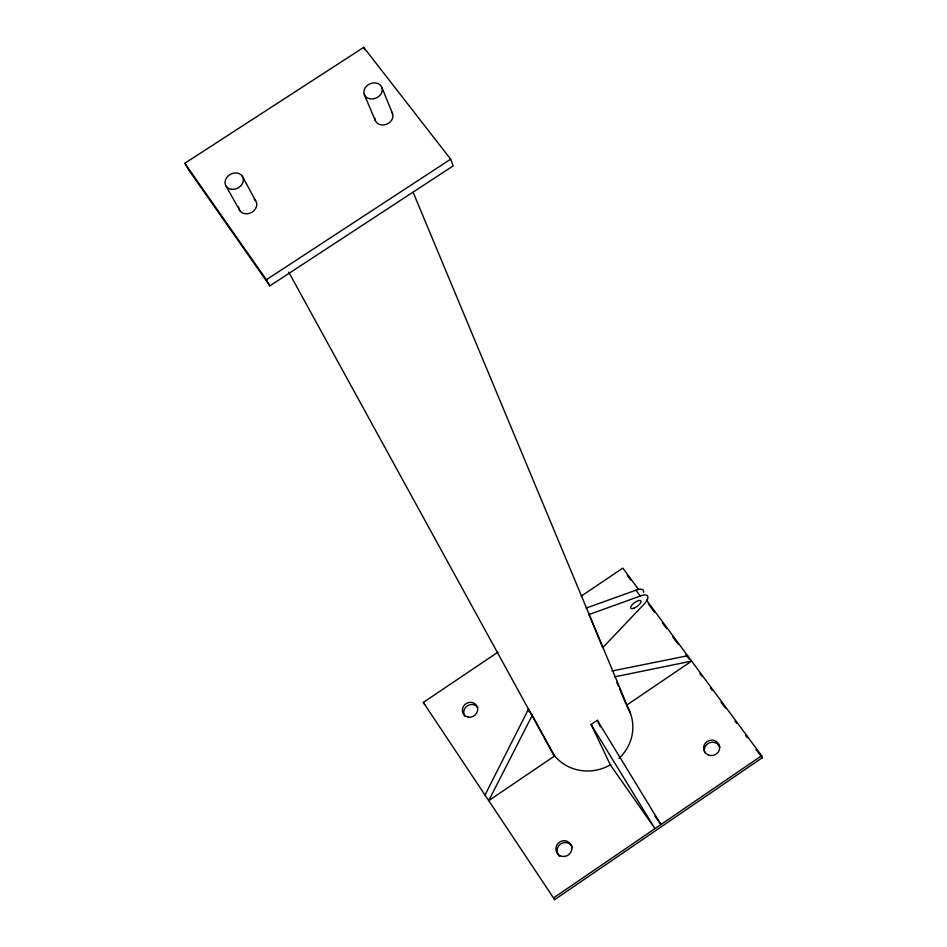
<?xml version="1.0" encoding="UTF-8"?>
<svg xmlns="http://www.w3.org/2000/svg" width="947" height="947" viewBox="0 0 947 947"><rect width="100%" height="100%" fill="white"/><g stroke="black" fill="none" stroke-linecap="round" stroke-linejoin="round"><path stroke-width="1.42" d="M485.006 795.078L528.284 709.504L532.261 715.281L554.575 755.99L488.723 800.665L532.261 715.281M761.637 755.706L553.486 897.969L554.646 899.65L762.181 757.801L761.637 755.706L646.541 600.173M591.117 724.514L654.981 828.601L610.389 764.998L591.117 724.514L597.32 720.312L660.935 824.541L655.028 816.148M626.452 705.314L691.63 661.101L614.567 676.868M554.646 899.65L423.321 702.414L497.98 652.152M581.209 596.125L622.83 568.117L638.633 589.484M269.859 285.864L453.187 165.879L450.665 159.191L363.707 47.35L184.819 163.275L188.607 169.773L269.859 285.864L266.367 279.744L184.819 163.275M266.367 279.744L450.665 159.191M640.279 596.018L588.963 614.556L602.765 647.606L643.38 604.896A14.477 5.232 -36.2 0 0 640.279 596.018L635.982 590.194L586.063 608.116M611.987 670.997L687.676 655.75M627.234 575.374L630.738 580.109M648.257 603.795L654.401 612.093M662.284 622.747L666.664 628.678M672.796 636.964L678.052 644.078M685.936 654.732L689.452 659.479M699.963 673.696L701.715 676.063M710.475 687.901L712.227 690.268M720.998 702.118L725.378 708.048M735.014 721.069L736.766 723.437M745.526 735.286L747.278 737.654M756.049 749.503L762.181 757.801M552.302 752.687L554.575 755.99M423.321 702.414L424.789 704.568M226.215 186.334L239.922 210.779M528.284 709.504L529.681 712.073M288.74 272.156L551.959 751.93M242.172 175.964L255.56 200.598M597.32 720.312L600.374 726.87M364.193 94.262L375.213 120.328M616.84 682.29L618.533 686.35M619.669 689.061L625.896 703.952M413.164 192.395L630.501 713.529M381.913 87.562A9.482 7.754 -23.5 0 1 370.869 98.938A9.482 7.754 -23.5 0 1 366.394 86.272A9.482 7.754 -23.5 0 1 381.913 87.562L392.603 113.758M363.707 47.35L364.666 49.694M635.982 590.194A14.454 5.268 -36.2 0 1 643.569 592.277M626.938 706.154A44.012 41.715 -25.7 0 1 618.971 758.476M610.874 764.549A44.012 41.715 -25.7 0 1 552.681 753.232M559.665 856.467A8.073 7.777 -37.4 0 1 560.624 843.966A8.073 7.777 -37.4 0 1 572.544 847.683M464.894 716.275A7.801 7.268 -33.7 0 1 467.297 705.894A7.801 7.268 -33.7 0 1 477.833 707.551M704.769 752.664A8.038 7.694 -12.2 0 1 709.611 742.732A8.038 7.694 -12.2 0 1 719.862 747.195M391.656 112.006A9.304 7.659 -23.4 0 1 386.459 124.282A9.304 7.659 -23.4 0 1 374.858 118.339M254.139 199.142A9.352 7.73 -28.1 0 1 251.18 212.637A9.352 7.73 -28.1 0 1 238.739 206.943M634.194 608.081A6.274 2.261 -36.2 0 0 641.001 600.919A6.274 2.261 -36.2 0 0 632.407 604.517A6.274 2.261 -36.2 0 0 634.194 608.081M564.329 856.479A8.097 7.801 -37.3 0 0 570.556 844.037A8.097 7.801 -37.3 0 0 556.741 845.292A8.097 7.801 -37.3 0 0 564.329 856.479M468.339 717.139A7.825 7.292 -33.6 0 0 477.347 707.101A7.825 7.292 -33.6 0 0 464.397 705.089A7.825 7.292 -33.6 0 0 468.339 717.139M708.214 754.889A8.061 7.706 -12.3 0 0 719.649 747.053A8.061 7.706 -12.3 0 0 707.042 741.584A8.061 7.706 -12.3 0 0 708.214 754.889M231.79 189.353A9.529 7.825 -28 0 0 243.071 177.799A9.529 7.825 -28 0 0 227.73 176.331A9.529 7.825 -28 0 0 231.79 189.353"/></g></svg>
